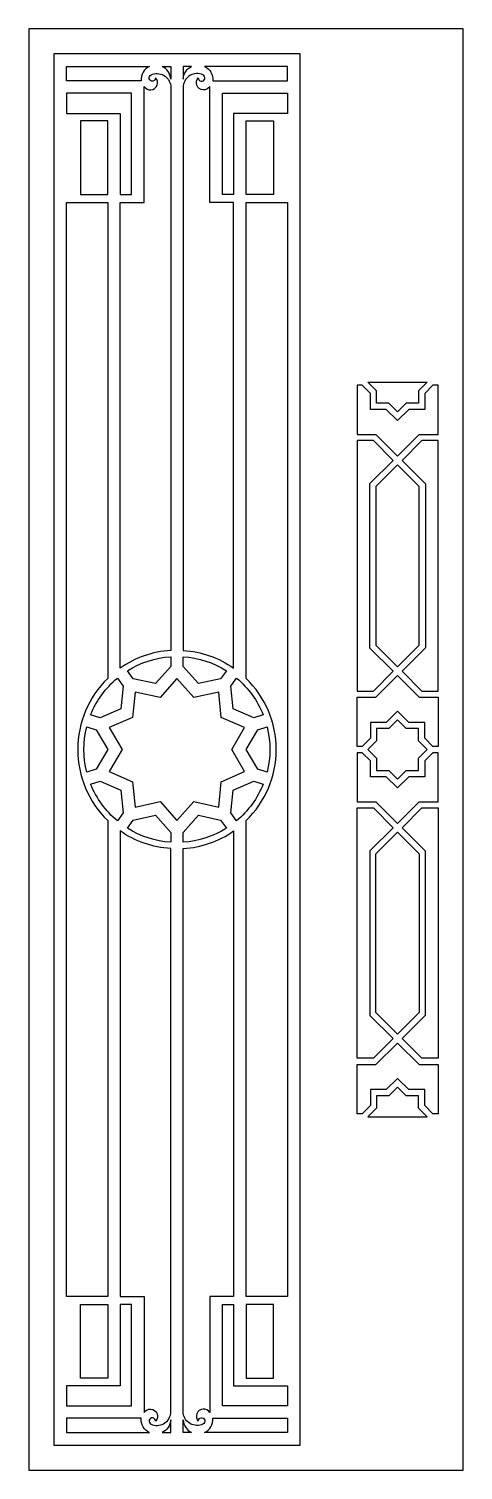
# Model space of a CAD drawing. Extents: x -1879 to -1532, y 22 to 1172.
import ezdxf

# ---------------------------------------------------------------- set-up
doc = ezdxf.new("R2010")
doc.units = 0
doc.layers.add('DEFAULT_LAYER', color=5, linetype='CONTINUOUS')

msp = doc.modelspace()

# ---------------------------------------------------------------- linework, layer by layer
at = {"layer": 'DEFAULT_LAYER'}
for points in [[(-1878.5, 22), (-1531.9, 22), (-1531.9, 1172.3), (-1878.5, 1172.3)], [(-1858.5, 42), (-1662.1, 42), (-1662.1, 1152.3), (-1858.5, 1152.3)], [(-1848.5, 1104.8), (-1805.6, 1104.8), (-1805.6, 1040), (-1796.5, 1040), (-1796.5, 1120.8), (-1848.5, 1120.8)], [(-1672.1, 1120.8), (-1672.1, 1104.8), (-1715.1, 1104.8), (-1715.1, 1040), (-1724.1, 1040), (-1724.1, 1120.8)], [(-1815.6, 1098.8), (-1837.3, 1098.8), (-1837.3, 1040), (-1815.6, 1040)], [(-1705.1, 1098.8), (-1683.4, 1098.8), (-1683.4, 1040), (-1705.1, 1040)], [(-1616.6, 848.6), (-1601.5, 848.6), (-1584.3, 831.3), (-1567, 848.6), (-1551.9, 848.6), (-1551.9, 887.8), (-1556.1, 887.8), (-1562.6, 881.3), (-1562.6, 868.6), (-1575.3, 868.6), (-1584.3, 859.6), (-1593.3, 868.6), (-1606, 868.6), (-1606, 881.3), (-1612.5, 887.8), (-1616.6, 887.8)], [(-1560.7, 890.3), (-1567.6, 883.4), (-1567.6, 873.6), (-1577.4, 873.6), (-1584.3, 866.7), (-1591.2, 873.6), (-1601, 873.6), (-1601, 883.4), (-1607.9, 890.3)], [(-1584.3, 824.3), (-1601.5, 807), (-1601.5, 680.4), (-1584.3, 663.2), (-1567, 680.4), (-1567, 807)], [(-1616.6, 638.8), (-1601.5, 638.8), (-1584.3, 656.1), (-1567, 638.8), (-1551.9, 638.8), (-1551.9, 599.6), (-1556.1, 599.6), (-1562.6, 606.1), (-1562.6, 618.8), (-1575.3, 618.8), (-1584.3, 627.8), (-1593.3, 618.8), (-1606, 618.8), (-1606, 606.1), (-1612.5, 599.6), (-1616.6, 599.6)], [(-1760.3, 653.9), (-1773.8, 638.7), (-1793.7, 643), (-1795.7, 622.8), (-1814.3, 614.7), (-1804, 597.1), (-1814.3, 579.6), (-1795.7, 571.4), (-1793.7, 551.2), (-1773.8, 555.6), (-1760.3, 540.4), (-1746.8, 555.6), (-1727, 551.2), (-1725, 571.4), (-1706.4, 579.6), (-1716.6, 597.1), (-1706.4, 614.7), (-1725, 622.8), (-1727, 643), (-1746.8, 638.7)], [(-1607.9, 597.1), (-1601, 590.2), (-1601, 580.4), (-1591.2, 580.4), (-1584.3, 573.5), (-1577.4, 580.4), (-1567.6, 580.4), (-1567.6, 590.2), (-1560.7, 597.1), (-1567.6, 604), (-1567.6, 613.8), (-1577.4, 613.8), (-1584.3, 620.7), (-1591.2, 613.8), (-1601, 613.8), (-1601, 604)], [(-1616.6, 555.5), (-1601.5, 555.5), (-1584.3, 538.2), (-1567, 555.5), (-1551.9, 555.5), (-1551.9, 594.6), (-1556.1, 594.6), (-1562.6, 588.2), (-1562.6, 575.4), (-1575.3, 575.4), (-1584.3, 566.5), (-1593.3, 575.4), (-1606, 575.4), (-1606, 588.2), (-1612.5, 594.6), (-1616.6, 594.6)], [(-1584.3, 370), (-1601.5, 387.3), (-1601.5, 513.9), (-1584.3, 531.1), (-1567, 513.9), (-1567, 387.3)], [(-1616.6, 345.7), (-1601.5, 345.7), (-1584.3, 362.9), (-1567, 345.7), (-1551.9, 345.7), (-1551.9, 306.5), (-1556.1, 306.5), (-1562.6, 313), (-1562.6, 325.7), (-1575.3, 325.7), (-1584.3, 334.7), (-1593.3, 325.7), (-1606, 325.7), (-1606, 313), (-1612.5, 306.5), (-1616.6, 306.5)], [(-1560.7, 304), (-1567.6, 310.9), (-1567.6, 320.7), (-1577.4, 320.7), (-1584.3, 327.6), (-1591.2, 320.7), (-1601, 320.7), (-1601, 310.9), (-1607.9, 304)], [(-1848.5, 73.4), (-1796.5, 73.4), (-1796.5, 154.3), (-1805.6, 154.3), (-1805.6, 89.4), (-1848.5, 89.4)], [(-1815.6, 95.5), (-1837.3, 95.5), (-1837.3, 154.3), (-1815.6, 154.3)], [(-1672.1, 73.4), (-1724.1, 73.4), (-1724.1, 154.3), (-1715.1, 154.3), (-1715.1, 89.4), (-1672.1, 89.4)], [(-1705.1, 95.5), (-1683.4, 95.5), (-1683.4, 154.3), (-1705.1, 154.3)]]:
    msp.add_lwpolyline(points, close=True, dxfattribs=at)
for points in [[(-1782.3, 1142.3, 0.305181), (-1789, 1130.8), (-1848.5, 1130.8), (-1848.5, 1142.3)], [(-1765.3, 1132.2, 0.273758), (-1772.1, 1142.3), (-1765.3, 1142.3)], [(-1755.3, 1132.2, -0.273758), (-1748.6, 1142.3), (-1755.3, 1142.3)], [(-1731.6, 1130.8), (-1672.1, 1130.8), (-1672.1, 1142.3), (-1738.3, 1142.3, -0.305181)], [(-1786.5, 1126.3, 1.10317), (-1777.4, 1133.2, -1.902608), (-1781, 1135.5, -0.505693), (-1765.3, 1126.9), (-1765.3, 676.2, 0.137111), (-1805.6, 662.1), (-1805.6, 1033.7), (-1786.5, 1033.7)], [(-1755.3, 1126.9), (-1755.3, 676.2, -0.137111), (-1715.1, 662.1), (-1715.1, 1033.7), (-1734.1, 1033.7), (-1734.1, 1126.3, -1.10317), (-1743.3, 1133.2, 1.902608), (-1739.6, 1135.5, 0.505693)], [(-1815.6, 653.9, 0.422017), (-1815.6, 540.4), (-1815.6, 160.6), (-1848.5, 160.6), (-1848.5, 1033.7), (-1815.6, 1033.7)], [(-1705.1, 540.4, 0.422017), (-1705.1, 653.9), (-1705.1, 1033.7), (-1672.1, 1033.7), (-1672.1, 160.6), (-1705.1, 160.6)], [(-1606.5, 808.7, -0.198912), (-1606.3, 809.4), (-1587.8, 827.8), (-1603.6, 843.6), (-1616.6, 843.6), (-1616.6, 643.8), (-1603.6, 643.8), (-1587.8, 659.6), (-1606.3, 678.1, -0.198912), (-1606.5, 678.8)], [(-1562.3, 809.4, -0.198912), (-1562, 808.7), (-1562, 678.8, -0.198912), (-1562.3, 678.1), (-1580.7, 659.6), (-1564.9, 643.8), (-1551.9, 643.8), (-1551.9, 843.6), (-1564.9, 843.6), (-1580.7, 827.8)], [(-1799.8, 660, -0.123994), (-1765.3, 671.2), (-1765.3, 663.3), (-1777.4, 649.7), (-1795.2, 653.6)], [(-1755.3, 671.2, -0.123994), (-1720.9, 660), (-1725.5, 653.6), (-1743.2, 649.7), (-1755.3, 663.3)], [(-1829.2, 624.8, -0.123994), (-1807.9, 654.1), (-1803.3, 647.7), (-1805.1, 629.6), (-1821.7, 622.3)], [(-1712.8, 654.1, -0.123994), (-1691.5, 624.8), (-1698.9, 622.3), (-1715.6, 629.6), (-1717.4, 647.7)], [(-1832.3, 579, -0.123994), (-1832.3, 615.3), (-1824.8, 612.8), (-1815.6, 597.1), (-1824.8, 581.4)], [(-1688.4, 615.3, -0.123994), (-1688.4, 579), (-1695.9, 581.4), (-1705, 597.1), (-1695.9, 612.8)], [(-1807.9, 540.2, -0.123994), (-1829.2, 569.5), (-1821.7, 571.9), (-1805.1, 564.6), (-1803.3, 546.5)], [(-1691.5, 569.5, -0.123994), (-1712.8, 540.2), (-1717.4, 546.5), (-1715.6, 564.6), (-1698.9, 571.9)], [(-1765.3, 523.1, -0.123994), (-1799.8, 534.3), (-1795.2, 540.7), (-1777.4, 544.6), (-1765.3, 531)], [(-1720.9, 534.3, -0.123994), (-1755.3, 523.1), (-1755.3, 531), (-1743.2, 544.6), (-1725.5, 540.7)], [(-1606.5, 385.6, 0.198912), (-1606.3, 384.9), (-1587.8, 366.5), (-1603.6, 350.7), (-1616.6, 350.7), (-1616.6, 550.5), (-1603.6, 550.5), (-1587.8, 534.7), (-1606.3, 516.2, 0.198912), (-1606.5, 515.5)], [(-1562.3, 384.9, 0.198912), (-1562, 385.6), (-1562, 515.5, 0.198912), (-1562.3, 516.2), (-1580.7, 534.7), (-1564.9, 550.5), (-1551.9, 550.5), (-1551.9, 350.7), (-1564.9, 350.7), (-1580.7, 366.5)], [(-1786.5, 68, -1.10317), (-1777.4, 61.1, 1.902608), (-1781, 58.8, 0.505693), (-1765.3, 67.3), (-1765.3, 518.1, -0.137111), (-1805.6, 532.1), (-1805.6, 160.6), (-1786.5, 160.6)], [(-1755.3, 518.1, 0.137111), (-1715.1, 532.1), (-1715.1, 160.6), (-1734.1, 160.6), (-1734.1, 68, 1.10317), (-1743.3, 61.1, -1.902608), (-1739.6, 58.8, -0.505693), (-1755.3, 67.3)], [(-1782.3, 52, -0.305181), (-1789, 63.4), (-1848.5, 63.4), (-1848.5, 52)], [(-1765.3, 62.1, -0.273758), (-1772.1, 52), (-1765.3, 52)], [(-1755.3, 62.1, 0.273758), (-1748.6, 52), (-1755.3, 52)], [(-1738.3, 52, 0.305181), (-1731.6, 63.4), (-1672.1, 63.4), (-1672.1, 52)]]:
    msp.add_lwpolyline(points, format="xyb", close=True, dxfattribs=at)

doc.saveas('drawing.dxf')
